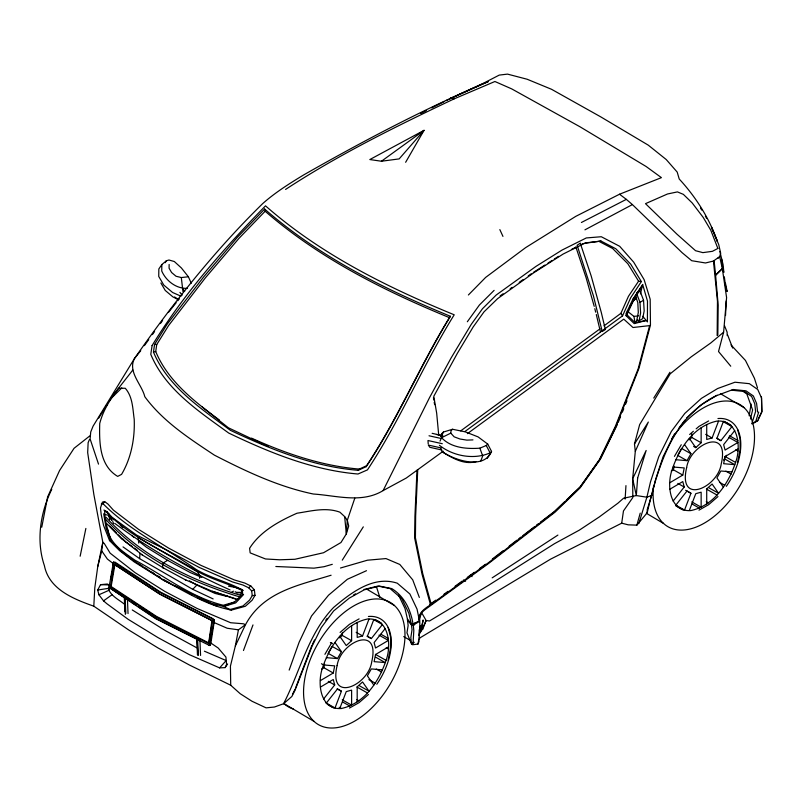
<?xml version="1.0" encoding="UTF-8"?>
<svg xmlns="http://www.w3.org/2000/svg" width="802" height="802" viewBox="0 0 802 802"><rect width="100%" height="100%" fill="white"/><g stroke="black" fill="none" stroke-linecap="round" stroke-linejoin="round"><path stroke-width="1.2" d="M418.955 640.227L419.867 637.931L550.513 559.184L621.7 523.175L628.187 524.829L636.868 525.14L647.194 512.779L647.234 509.521L651.966 494.473L655.304 480.368M725.529 315.547L726.191 300.961M419.215 629.77L419.165 635.665L420.499 625.76M191.277 283.256L188.38 276.77L181.372 267.948L174.315 261.512L168.921 260.008L166.345 260.8L161.824 264.56L161.743 271.036C166.074 280.921 176.25 288.84 187.307 288.349M169.132 264.48L169.082 268.219L171.608 272.53L176.029 276.249L181.312 277.552L188.38 276.77M231.497 610.061C206.956 605.57 185.713 591.716 163.889 580.447C146.124 567.976 126.185 557.941 111.358 541.761C108.501 531.786 104.671 521.661 104.711 511.145L105.684 511.175C130.375 537.781 165.683 551.445 195.989 570.543C210.585 579.214 227.608 583.174 242.394 590.643L242.625 594.092L234.515 602.031L223.537 606.533L211.297 603.274L163.889 580.447L134.104 561.831L119.488 550.563L109.493 540.408L103.568 525.45L101.182 514.453L100.481 507.957L102.435 502.092L104.681 501.641L107.949 504.027L113.363 510.112L138.566 529.36L168.55 548.077L200.971 565.39L234.314 579.936L244.851 583.064L250.836 586.021L254.344 589.791L255.016 595.365L252.119 600.237L245.382 606.262L231.497 610.061L223.537 606.533L235.678 602.893L243.577 594.533M416.99 470.263L414.915 516.528L414.704 538.272L421.972 573.971L430.514 604.808C425.03 608.417 417.511 613.019 419.416 620.688L413.13 624.197L411.306 623.836L407.446 619.104L405 608.507L398.594 595.214M417.732 469.731L415.647 516.047L415.426 537.811L422.714 573.52L431.245 604.277L488.759 562.483L554.834 511.486L579.856 487.325L599.455 459.506L615.345 426.383L638.141 368.9L649.64 325.612L650.462 325.021L650.181 299.246L644.116 279.617L633.68 262.154L619.705 246.314L601.289 236.73L586.312 237.943L562.012 250.084L536.007 266.364L496.207 295.026L482.483 308.73L471.225 324.409L450.965 358.193L429.471 397.752L383.115 490.593C361.752 503.626 336.449 495.536 313.361 494.022C278.354 486.734 245.993 471.396 214.385 455.135C189.092 438.333 163.067 421.521 144.811 396.719C141.804 384.288 127.478 371.907 134.495 358.494C172.811 303.437 214.695 250.585 262.685 203.608C275.216 192.48 289.362 183.618 303.647 174.946C363.557 140.791 424.749 108.611 488.238 81.593L449.431 98.957L450.764 98.004L454.253 98.806L494.914 81.503L511.646 88.862L580.016 126.796L646.111 166.495L661.419 177.643L619.535 194.224L575.766 216.36L525.671 247.597L485.661 277.402L468.398 294.976M625.951 485.621L625.139 499.105M650.462 325.021L638.983 368.318L615.956 426.534L599.896 459.807L580.127 487.897L554.974 512.227L488.739 563.355L424.659 609.921L421.662 612.598L419.516 616.106C420.118 625.46 419.897 634.723 417.952 644.076L412.589 644.728L411.516 644.176L413.08 642.803L413.812 630.653C412.619 614.382 406.343 597.51 391.787 588.608L379.466 586.092L364.168 589.851L349.261 598.142L333.602 610.974L321.271 627.615L312.038 646.292L295.036 690.291L291.868 696.467L283.557 703.745L274.404 707.033L266.063 707.845L251.988 701.249L240.209 693.71L230.715 685.229L189.513 665.069L158.195 648.056L128.721 629.971L93.804 606.182L94.796 587.826L97.764 566.523L102.826 542.252L93.854 494.463L87.679 452.599L88.14 442.634L89.453 439.546M647.194 512.779C657.63 468.067 672.106 416.759 717.168 395.226M213.152 598.924L192.761 589.33L139.638 558.663L139.999 553.36M419.516 616.106L419.286 619.375L421.621 612.638L426.123 620.497L429.511 620.979L489.18 584.909L554.533 543.656L579.315 530.152L599.144 517.039L617.891 503.225L623.565 498.232L636.317 495.566L646.883 497.2L652.066 495.295L651.966 494.473M413.08 642.803L414.113 642.252L411.516 644.176L406.965 632.828L408.138 625.56L407.446 619.104M414.093 624.467L414.173 623.605M449.431 98.957L483.446 83.248L499.235 75.097L507.506 74.115L527.135 79.238L551.515 89.283L600.578 116.771L648.237 145.132L666.241 159.548L677.199 172.089L679.224 179.016C695.835 197.001 709.339 218.234 717.359 241.432L711.424 227.126L718.732 244.62L720.687 253.272L719.665 256.59L722.331 268.63L726.592 297.592L723.615 332.208L710.722 343.005L691.234 356.82L670.191 373.822L639.655 424.609L634.472 443.967L635.304 451.346L632.668 478.764L632.828 497.531L623.465 510.944L621.7 523.175M440.729 448.739L442.413 451.877C454.584 460.178 483.987 470.082 491.546 451.416L487.706 444.057L478.092 436.9L465.27 431.857L452.508 429.26L443.446 432.037L442.012 433.481L441.551 437.692L440.017 441.12M472.959 439.887L466.854 440.128L459.967 439.005L454.143 436.819L450.794 433.14L451.065 430.714L452.508 429.26M97.764 566.523L101.694 550.884L102.826 542.252L104.31 543.535L110.125 553.149L135.207 572.738L164.881 591.445L197.112 608.477L230.645 622.733L243.297 623.776L245.522 624.628C263.417 591.515 298.514 585.36 331.106 575.224M153.463 352.078L154.565 344.429L167.227 324.098L203.919 276.61L237.382 237.292L264.64 209.031C318.925 256.45 384.138 289.141 450.423 316.289C420.248 365.221 398.123 418.784 366.243 466.644L358.233 470.303C313.241 466.754 270.875 449.331 230.425 430.343C201.162 408.679 167.969 386.945 153.463 352.078L155.728 351.557L156.721 344.589L168.62 325.502L205.372 277.843L238.906 238.425L265.141 211.237L264.64 209.031M209.192 641.67L212.46 620.718L161.423 594.853M749.158 415.817L751.103 404.007M110.726 578.553L111.137 576.187M111.558 573.811L111.979 571.435M113.022 565.49L113.433 563.124M639.134 320.72L640.608 312.97L639.986 302.344L636.527 293.161L640.086 291.106L643.545 300.289L644.166 310.915L642.693 318.665L639.134 320.72L636.828 320.108L638.302 312.489L637.791 302.414L635.415 295.998M235.337 645.951L238.435 629.831L245.522 624.628L235.337 645.951L230.425 666.131L230.715 685.229M41.744 527.255L47.619 496.929L59.559 470.533L74.055 448.298L89.784 435.927M640.447 293.853L642.663 284.479L647.485 301.081L647.414 321.903L642.703 316.289M321.762 668.998L323.898 667.735L324.62 664.166M320.429 680.597L333.261 673.008L334.695 665.871L323.587 664.948L321.452 663.735M386.063 660.367C391.807 645.099 389.09 617.49 367.517 619.004C344.449 623.876 329.772 646.091 322.745 667.154C317.001 682.422 319.717 710.031 341.291 708.517C364.359 703.645 379.035 681.429 386.063 660.367L375.456 654.382M388.118 660.146L390.584 647.936L390.584 636.798L388.118 627.495M671.284 471.065L673.429 469.802L674.141 466.233M669.961 482.664L682.783 475.075L684.226 467.937L673.119 467.015M735.584 462.433C741.339 447.165 738.622 419.556 717.048 421.07C693.981 425.942 679.294 448.158 672.276 469.22C666.522 484.488 669.249 512.097 690.823 510.583C713.89 505.711 728.567 483.496 735.584 462.433L724.978 456.448M737.65 462.213L740.116 450.002L740.116 438.864L737.65 429.571M80.15 556.217L85.874 528.438M199.528 578.212L199.999 576.157L197.633 571.956L138.144 537.611L138.726 543.104M750.441 419.015L752.617 409.962L746.812 393.942L742.702 391.085M109.694 587.114L108.831 590.362L98.917 594.763L97.704 590.031L100.531 584.668L107.318 584.026L109.523 585.039M723.615 332.208L718.522 351.517L730.752 366.193M414.393 625.009L415.055 622.653M636.868 525.14L640.217 513.13M638.803 523.606L646.883 497.2L650.512 481.812L658.763 456.689L671.324 431.456L684.788 413.431L701.419 398.373L717.6 388.549L734.963 382.223L749.369 383.677L757.74 389.491L761.559 398.003L761.8 411.997L757.83 420.619L752.136 423.827M758.692 412.098L755.424 422.433L752.136 422.674L755.594 411.456L754.782 403.837L751.644 396.499L744.446 391.516L731.795 390.203M655.695 479.185L663.064 456.819L674.552 433.872M354.805 498.182L347.306 520.287L346.334 533.901L340.96 542.533L323.557 552.738L294.935 559.275L279.687 559.786L265.512 558.964L250.154 552.879L249.602 548.287C260.229 531.355 279.186 521.12 297.011 513.22C311.226 511.085 325.843 507.004 339.888 512.177L344.649 516.588L347.306 520.287L348.7 526.002L346.334 533.901L344.649 516.588M289.161 670.101L299.156 642.161L311.517 615.996L328.519 595.214L347.376 579.275L366.494 570.693M366.243 466.644L366.564 465.741C397.862 418.554 419.817 365.882 449.451 317.642L450.423 316.289M243.467 650.502L252.991 624.928M295.637 687.845L302.204 670.542M326.374 703.003L337.482 688.938L341.421 691.214L335.005 707.986L325.642 702.712M357.191 622.412L357.191 637.4L362.564 635.906L368.98 619.124M339.827 708.387L346.243 691.615L351.617 690.121L351.617 705.108L342.264 699.835M373.802 619.535L367.386 636.307L371.326 638.582L382.434 624.517L373.882 619.695M422.604 629.67L426.123 620.497L420.96 631.705L423.145 619.986L420.208 632.888L419.837 628.337M675.906 505.07L687.013 491.004L690.943 493.28L684.537 510.052L675.976 505.23M706.712 424.479L706.712 439.466L712.096 437.972L718.502 421.2M689.359 510.453L695.765 493.681L701.148 492.187L701.148 507.175L691.785 501.902M723.324 421.601L716.918 438.373L720.858 440.649L731.955 426.584L723.404 421.762M302.645 669.399L311.888 645.42M480.729 461.13L482.714 455.957L479.867 448.178C466.654 449.11 451.105 447.947 441.551 437.692L450.794 433.14M618.262 422.263L620.548 416.619M622.382 412.108L623.755 408.719M625.59 404.198L626.963 400.81M604.006 325.863L620.878 313.351L628.457 296.299L638.582 281.181L641.349 281.592L630.713 297.682L622.532 315.868L464.879 431.546M635.304 451.346L648.327 422.042L634.472 443.967M98.917 594.763L103.528 600.868L106.917 603.756L128.22 619.365L157.894 637.55L189.392 654.683L219.608 667.876L225.111 667.625L226.595 664.447L225.913 657.059L218.224 648.056L210.274 642.653M632.778 299.457L641.901 286.535L633.67 300.138L627.284 313.873L627.304 315.146L635.014 322.584L646.161 320.489L634.222 323.637L626.041 315.677L626.031 313.652L632.778 299.457L642.663 284.479M440.509 436.589L442.012 433.481M441.952 435.145L443.446 432.037M312.419 644.337L314.514 640.006M758.201 419.125L761.9 411.546L761.429 396.579M617.35 424.519L600.798 458.263L580.377 486.714L566.994 499.466M283.557 703.745C300.219 671.625 307.808 634.222 333.632 607.405C350.935 592.878 373.311 575.285 397.281 583.194L409.882 593.991L417.05 609.149L419.416 620.688M292.479 694.311L295.196 688.998M113.443 562.142L109.002 587.435L155.738 618.743L209.603 645.52L210.725 644.146L214.294 621.349L214.114 619.766L213.001 618.703L160.661 592.217L115.127 562.202L113.443 562.142L160.119 592.397L212.5 618.903L213.603 619.976L213.793 621.55L209.603 645.52M160.31 594.292L114.265 564.307L110.496 586.884L156.039 616.898L208.39 643.404L208.971 642.963M114.957 564.418L111.137 586.513L156.621 616.487L208.891 642.953M208.59 643.425L211.949 620.638L159.809 594.242L114.265 564.307M487.115 458.453L491.546 451.416M51.759 489.32C40.341 512.548 35.94 540.708 44.401 565.671C49.012 589.31 73.553 599.044 93.804 606.182M419.015 641.43L417.952 644.076M328.69 652.327L332.058 646.382L341.421 651.665L337.482 658.592L326.374 657.66M678.211 454.393L681.59 448.448L690.943 453.731L687.013 460.659L675.906 459.726M405.642 162.285L424.058 130.325L369.832 159.548L381.441 161.232L399.165 158.896L424.058 130.325L381.441 161.232M629.69 306.996L633.299 300.79L636.748 297.933M324.91 654.322L331.747 642.673M674.442 456.388L681.269 444.739M124.541 604.287C118.816 599.555 110.666 596.006 108.22 588.397L109.242 586.673M723.604 460.127L726.482 455.295M165.202 262.715L166.345 260.8M103.919 510.032L106.987 511.746L112.049 517.31L136.611 535.084L166.646 550.002L199.117 567.385L232.47 581.941L242.926 585.029L248.6 587.756L251.648 590.843L252.259 595.585L249.552 600.107L243.006 605.951L229.462 609.67M653.75 398.053L669.951 372.258M98.716 418.113L104.621 408.739M105.924 406.654L107.237 404.569M109.854 400.409L111.167 398.323M113.132 395.196L114.445 393.11M342.274 560.147L363.306 526.854M161.824 264.56L158.836 268.971L158.746 276.449L163.788 285.071L172.63 292.509L181.011 296.199M225.111 667.625L227.608 664.006M467.335 321.762L479.385 305.031L494.112 290.364M144.39 345.642L148.751 339.617M152.39 334.594L154.575 331.577M160.4 323.537L162.585 320.519M168.4 312.479L176.179 302.735M325.762 620.267L327.176 618.342M679.003 427.967L684.928 420.098M132.791 370.003C120.17 386.744 105.052 402.604 99.719 423.506C99.237 442.203 99.378 465.571 117.683 476.398L121.573 474.363C131.277 458.012 134.987 438.082 134.205 419.225C132.671 408.559 132.761 396.83 125.282 388.268L118.636 388.258L111.368 398.243L121.774 387.907M323.587 699.013L334.695 684.948L333.261 679.515L320.429 687.103M385.221 628.507L374.113 642.572L375.547 648.006L388.379 640.417L379.015 635.144M673.119 501.08L684.226 487.014L682.783 481.581L669.961 489.17M734.742 430.574L723.635 444.639L725.078 450.072L737.9 442.483L728.547 437.21M140.751 350.664L134.495 358.494L93.062 426.193L90.726 431.997L90.105 438.915L98.516 464.117M101.273 504.027L103.017 503.706L104.681 501.641M177.753 300.8L179.337 298.865M240.169 594.733L242.174 592.367L241.853 589.56L235.618 587.455L228.46 586.162M358.233 470.303L359.276 469.08L366.564 465.741M219.608 667.876L226.164 660.577L204.38 651.184M192.761 589.33L196.821 585.069L215.026 593.41L225.292 595.986L227.437 595.896M637.64 319.908L635.014 322.584L633.931 316.389L627.294 311.126M479.867 448.178L486.263 445.501L487.706 444.057M715.715 275.206L722.331 268.63L715.584 275.056L718.191 305.151L717.83 334.855L717.158 335.517L717.469 301.251L713.459 261.041L719.665 256.59M564.317 502.022L554.322 511.566L540.558 522.102M339.567 637.851L342.264 635.415L342.264 632.918M351.617 625.7L351.617 640.688L346.243 645.56L339.827 636.367M689.098 439.917L691.785 437.481L691.785 433.732M693.63 446.413L695.765 447.626L701.148 442.754L701.148 427.767M686.412 418.133L701.379 404.709L716.136 395.827L733.078 389.501L745.97 390.835L753.339 395.937L756.577 403.446L757.629 412.038M340.108 632.447L349.441 624.337L359.106 618.883M368.429 694.502L359.106 702.622L349.441 708.066M689.64 434.514L693.369 431.265M696.166 428.829L698.973 426.403L708.627 420.96M717.96 496.568L708.627 504.689L698.973 510.132M633.67 300.138L636.467 297.973M248.6 587.756L250.836 586.021M492.378 558.974L503.195 550.693M509.1 546.182L516.959 540.157M518.924 538.653L520.889 537.15M522.864 535.646L534.653 526.613M536.618 525.109L538.593 523.606M600.036 328.81L460.719 430.875M443.225 451.205L406.293 478.032L383.115 490.593M467.396 433.651L623.766 319.136L632.978 327.517L649.64 325.612M429.692 604.548L435.777 600.147M443.897 594.292L447.957 591.355M455.055 586.232L462.163 581.099M467.235 577.43L474.343 572.307M479.416 568.638L485.501 564.247M103.528 600.868L112.079 594.713M717.66 258.455L719.584 257.081M500.117 295.898L503.135 293.763M510.162 288.76L512.177 287.337M519.205 282.334L523.225 279.487M528.237 275.908L531.255 273.773M492.187 577.841L557.911 535.084M285.582 189.432C339.025 154.395 396.589 126.125 454.253 98.806M533.35 272.429L544.889 265.061M548.027 263.046L552.227 260.359M554.322 259.026L558.513 256.339M231.377 592.367L233.412 591.164M388.379 646.923L375.547 654.512L374.113 661.65L385.221 662.572L375.857 657.299M737.9 448.99L725.078 456.579L723.635 463.716L734.742 464.639L725.379 459.366M201.813 577.41L190.274 572.568L167.648 560.347L163.558 562.713L162.636 564.317L162.636 567.515L163.558 568.057L141.483 554.453M639.986 302.344L643.545 300.289M353.461 595.024L355.557 593.851M419.326 621.57L413.05 625.049L411.236 624.678L407.376 619.946M584.939 229.843L632.397 204.58L682.071 252.65L691.705 260.71L705.499 262.976L713.459 261.041M581.41 222.485L626.332 199.367L632.397 204.58M751.845 423.677L757.83 420.619M420.729 113.493L426.253 110.696M431.767 107.899L443.917 101.754M446.123 100.631L448.328 99.518M571.445 249.442L575.786 247.277M581.219 244.56L583.395 243.467M626.041 315.677L627.304 315.146L627.294 313.131M476.288 461.541C464.328 465.23 452.248 458.032 442.413 451.877M213.603 619.976L214.114 619.766M251.648 590.843L254.344 589.791M110.335 586.693L111.077 586.442M332.299 564.317L324.048 566.703L313.973 568.157L275.848 566.503M340.469 568.016L367.426 560.207L385.973 558.573L399.807 564.458L412.729 579.846L419.346 597.44M234.515 602.031L223.267 605.259C190.786 597.279 163.979 575.495 134.796 560.107C123.418 551.876 109.704 543.796 107.398 528.638M109.002 587.435L109.583 587.275M364.068 589.46L377.973 586.051L390.093 588.568L401.922 598.833L408.86 613.229L411.306 623.836L412.038 629.65L410.835 637.56L411.266 642.282M584.598 243.317L601.019 241.061L615.776 248.74L630.693 264.159L641.349 281.592M97.704 590.031L108.22 588.397M238.515 592.919L242.174 592.367L242.625 594.092M601.019 241.061L585.51 242.886L563.124 254.064L533.831 272.72L497.581 298.665L484.027 311.838L473.17 326.965L457.361 353.321L433.792 396.288L436.679 413.21L438.734 435.306M633.931 316.389L638.552 315.858M252.259 595.585L255.016 595.365M236.62 592.347L242.174 592.367M100.531 584.668L109.052 584.919M154.565 344.429L156.721 344.589M731.955 471.927L720.858 470.995L716.918 477.922L723.324 487.115M382.434 669.86L371.326 668.928L367.386 675.855L373.802 685.048M208.861 645.189L210.114 645.319M359.276 469.08C321.742 465.952 285.642 453.561 251.507 438.133M238.435 629.831L227.177 628.237L213.543 622.292M432.148 433.341L442.884 435.737M436.448 434.473L441.22 435.536M429.02 435.777L440.96 438.433M442.303 443.707L427.977 440.519L428.228 443.937M428.308 445.07L441.441 447.997M441.802 449.982L429.862 447.315L428.829 445.822M104.651 514.433L108.791 515.365L111.989 520.388M240.46 597.129C190.365 582.112 140.781 558.352 105.333 518.914M212.54 591.244L238.134 599.575M240.54 595.335C190.686 580.217 141.523 556.408 106.085 517.29M235.808 599.124L213.322 591.716L185.262 579.736M104.711 511.145L107.689 512.298M449.451 317.642C383.727 290.645 319.096 258.124 265.141 211.237M197.813 597.901L217.422 606.382M230.034 589.911C189.543 571.776 150.435 549.871 114.796 523.385M268.068 446.524L228.44 427.817L202.254 407.035M200.099 640.748L156.28 618.563L138.596 606.913M177.954 299.467L172.911 296.91L165.252 290.454L160.881 282.996M599.024 241.412L612.618 248.48L627.856 263.758L638.582 281.181M169.884 583.054L163.468 579.435M175.257 585.911L179.548 588.197M190.295 593.901L192.44 595.044M162.636 567.515L186.194 580.267M196.64 647.725L165.553 630.733L132.26 609.951M723.695 421.19L731.113 425.371M729.419 435.727L737.9 440.509M716.577 438.233L720.858 440.649M735.785 449.772L737.9 450.965M705.68 434.353L712.096 437.972M691.785 437.481L701.148 442.754M725.81 471.145L731.113 474.132M677.65 455.376L687.013 460.659M719.484 482.273L724.787 485.26M709.148 487.947L718.502 493.22L712.096 484.027L706.712 488.899L706.712 503.887M673.429 469.802L682.783 475.075M706.432 489.09L717.048 495.075M677.81 483.405L684.226 487.014M706.281 501.691L708.407 502.884M685.6 490.263L690.943 493.28M692.036 503.987L699.454 508.177M675.645 505.751L683.073 509.932M375.226 619.715L381.592 623.304M380.95 634.262L388.379 638.442M367.045 636.166L371.326 638.582M386.253 647.705L388.379 648.898M356.148 632.287L362.564 635.906M342.264 635.415L351.617 640.688M330.364 642.532L332.489 643.725M376.288 669.079L381.592 672.066M328.118 653.309L337.482 658.592M368.9 679.605L375.266 683.194M359.617 685.88L368.98 691.154L362.564 681.961L357.191 686.833L357.191 701.82M323.898 667.735L333.261 673.008M356.91 687.023L367.517 693.008M328.279 681.339L334.695 684.948M356.76 699.625L358.875 700.818M337.141 688.808L341.421 691.214M342.504 701.92L349.933 706.111M339.166 707.314L341.291 708.517M189.412 580.848L196.821 585.069M463.416 579.976L465.581 581.229M403.717 636.587L410.123 640.277M327.216 704.216L333.542 707.865M720.437 393.682L744.035 407.637M646.402 513.3L663.565 523.455M366.614 589.069L394.504 605.57A70.877 41.403 -59.4 0 1 360.89 717.118A70.877 41.403 -59.4 0 1 307.417 667.745A70.877 41.403 -59.4 0 1 394.504 605.57M314.033 721.389L283.998 703.625A70.877 41.403 -59.4 0 0 293.362 709.028M167.648 560.347L146.495 547.285L139.738 541.921M139.087 564.157L142.265 566.152M145.443 568.147L147.568 569.47M151.809 572.127L153.924 573.46M158.164 576.117L160.29 577.44M235.176 591.726L237.302 593.099M174.545 296.961L178.054 299.236M110.526 588.417L129.242 600.748M131.317 602.122L136.52 605.55M123.027 546.894L139.638 558.663M109.493 540.408L111.358 541.761L106.095 528.077L103.699 513.771M132.38 546.703L125.643 541.801L122.365 538.423M134.305 548.107L137.192 550.202M219.387 420.027C194.365 401.481 167.959 381.14 155.728 351.557M619.535 194.224L626.332 199.367M103.017 503.706C129.914 530.794 165.122 547.485 196.089 569.42C210.946 578.352 228.57 581.971 243.307 590.503M113.383 563.656L107.418 559.094L101.694 550.884M131.989 559.144L133.944 560.658M142.405 554.984L121.533 538.703L107.037 523.866M132.019 535.796L133.944 537.33M439.426 445.3C453.01 456.117 474.032 460.057 490.092 452.869L486.263 445.501M120.28 525.15L122.876 527.706M109.553 526.142L116.501 533.17M118.235 534.924L122.576 539.315M731.003 344.97L745.439 360.419L754.411 378.253L757.499 387.897M183.167 289.392L184.691 291.256M179.919 292.359L182.194 295.156M470.624 574.653L472.027 576.648M689.359 438.433L695.765 447.626M684.537 444.539L690.943 453.731M335.005 642.472L341.421 651.665M620.878 313.351L622.532 315.868M108.721 513.571L108.791 515.365L111.749 520.027M112.501 518.082L113.533 519.806M700.567 208.079L701.76 210.104M705.369 216.179L706.572 218.204M241.853 589.56L242.394 590.643M719.875 251.527L723.093 264.69L723.845 272.369L722.843 270.013L721.68 259.126M499.846 229.613L502.954 236.4M112.701 521.47L113.623 523.586M724.527 325.782L727.113 332.158L727.213 335.587M727.695 335.116L732.657 348.058M575.866 246.956L586.112 277.773L594.212 306.344M376.439 586.723L379.857 597.46M594.813 308.68L595.696 312.189M596.297 314.524L600.437 331.848M108.791 515.365L109.724 519.656M725.459 283.206L727.173 291.497L725.91 288.92L724.346 276.82M433.431 397.712L433.822 400.018M434.223 402.323L434.614 404.629M181.312 277.552L182.956 291.627M714.101 260.57L715.584 275.056M197.603 638.352L198.365 655.324M197.132 639.264L197.833 655.023M125.132 597.691L125.834 613.46M124.601 597.39L125.363 614.362M199.929 639.876L200.56 655.434M196.821 639.244L197.452 654.813M127.448 599.194L128.029 613.57M124.3 597.38L124.881 611.746M368.429 616.477A51.719 30.215 -59.4 0 1 376.8 684.276M717.96 418.544A51.719 30.215 -59.4 0 1 726.321 486.343M671.555 439.055A70.877 41.403 -59.4 0 1 750.191 416.017A70.877 41.403 -59.4 0 1 711.003 518.774A70.877 41.403 -59.4 0 1 653.52 486.333M637.63 478.132L636.317 495.566L632.668 478.764L646.141 450.473L637.63 478.132M152.089 345.562L150.786 354.374C165.433 389.561 198.996 411.416 228.68 433.04C269.522 452.589 312.449 470.193 358.003 474.012L367.436 469.892C400.198 420.438 422.915 365.161 454.213 314.795C386.875 287.176 320.529 254.204 265.502 205.843C223.618 248.73 183.407 294.284 152.089 345.562M337.101 665.61C328.108 703.835 368.379 685.499 371.707 661.901C380.699 623.685 340.429 642.021 337.101 665.61M686.632 467.676C677.64 505.902 717.91 487.566 721.229 463.967C730.221 425.752 689.951 444.087 686.632 467.676M580.277 243.247L577.129 245.252L593.43 295.858L602.222 331.507L605.36 329.502L601.269 312.359L591.184 275.958L580.277 243.247M717.86 248.43L712.427 251.327L702.883 252.63L695.565 250.715L676.948 234.174L645.5 203.658L667.525 193.984L677.429 191.899L683.364 194.355L692.206 202.956L703.294 217.542L710.823 230.294L717.86 248.43"/></g></svg>
